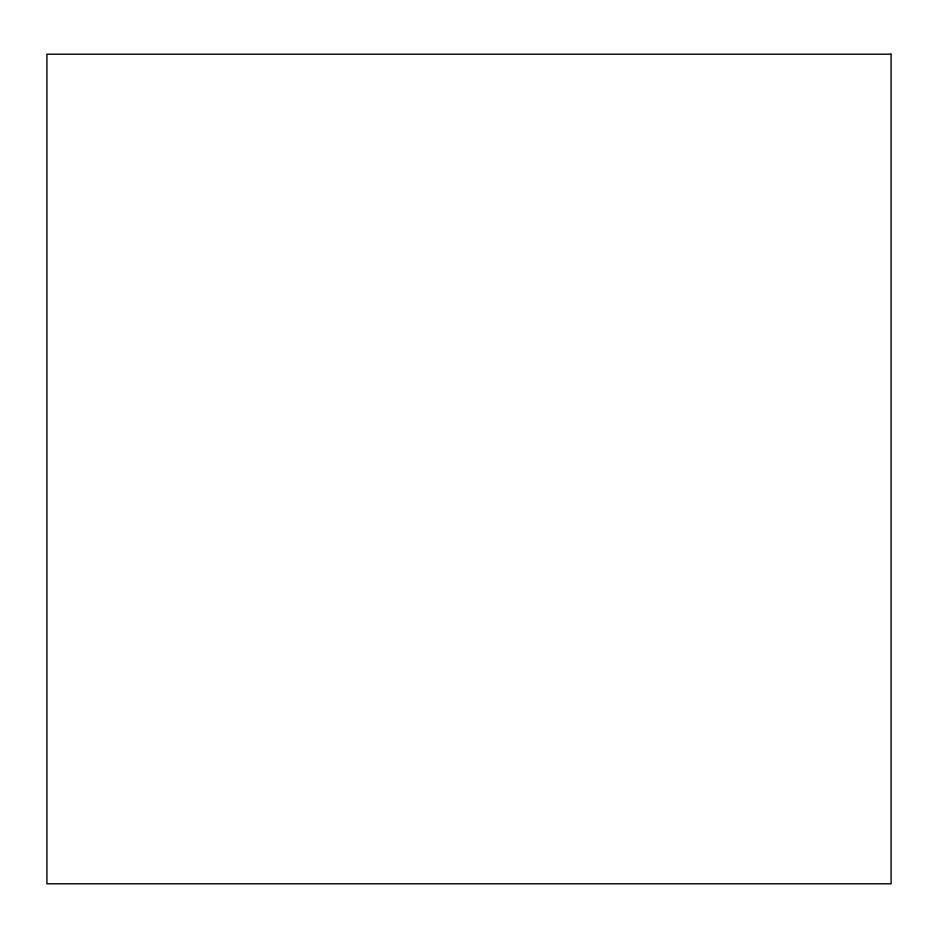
<?xml version="1.0" encoding="UTF-8"?>
<svg xmlns="http://www.w3.org/2000/svg" width="938" height="938" viewBox="0 0 938 938"><rect width="100%" height="100%" fill="white"/><g stroke="black" fill="none" stroke-linecap="round" stroke-linejoin="round"><path stroke-width="1.41" d="M891.1 54.193L46.9 54.193L46.9 883.807L891.1 883.807L891.1 54.193"/></g></svg>
